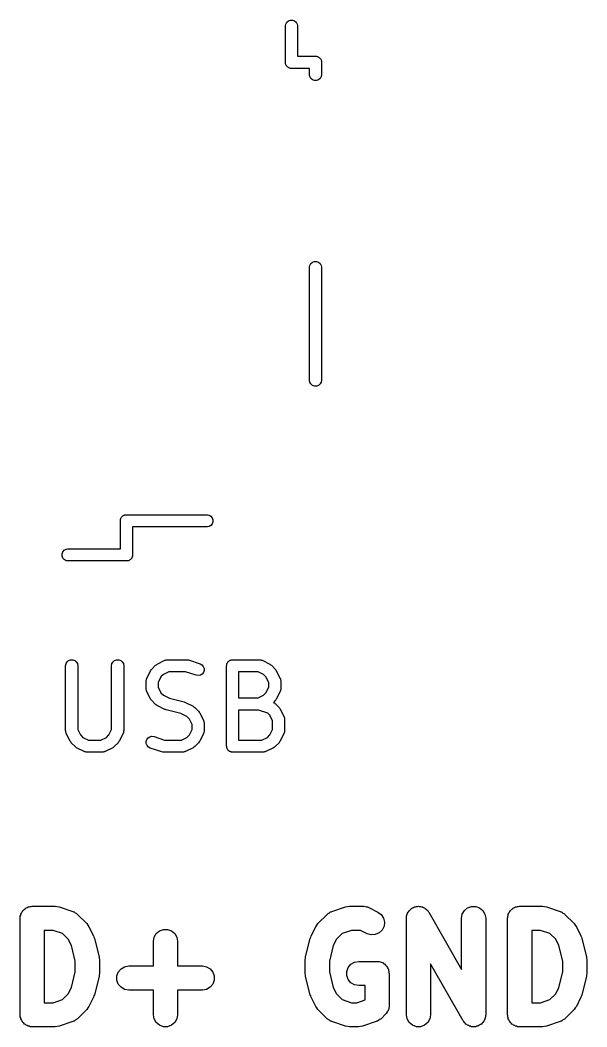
# Model space of a CAD drawing. Extents: x 17.1 to 53.5, y -48.1 to -14.4.
# Drawn here: x 46.48 to 53.52, y -26.94 to -14.43 of the extents above; entities that cross this region are included whole.
import ezdxf

# ---------------------------------------------------------------- set-up
doc = ezdxf.new("R2010")
doc.units = 0
doc.header["$MEASUREMENT"] = 0
doc.layers.add('BLACK', color=7, linetype='CONTINUOUS')

msp = doc.modelspace()

# ---------------------------------------------------------------- linework, layer by layer
at = {"layer": 'BLACK', "linetype": 'CONTINUOUS'}
for p, q in [((49.775, -14.4934), (49.7784, -14.474)), ((49.775, -14.9566), (49.775, -14.4934)), ((49.7784, -14.474), (49.7917, -14.451)), ((49.7917, -14.451), (49.8119, -14.434)), ((49.8119, -14.434), (49.8368, -14.425)), ((49.8368, -14.425), (49.8632, -14.425)), ((49.8632, -14.425), (49.8881, -14.434)), ((49.8881, -14.434), (49.9083, -14.451)), ((49.9083, -14.451), (49.9216, -14.474)), ((49.9216, -14.474), (49.925, -14.4934)), ((49.925, -14.4934), (49.925, -14.875)), ((49.925, -14.875), (50.1566, -14.875)), ((50.1566, -14.875), (50.1566, -14.875)), ((50.1566, -14.875), (50.1632, -14.875)), ((50.1632, -14.875), (50.1695, -14.8773)), ((50.1695, -14.8773), (50.176, -14.8784)), ((50.176, -14.8784), (50.1818, -14.8818)), ((50.1818, -14.8818), (50.1881, -14.884)), ((50.1881, -14.884), (50.1932, -14.8883)), ((50.1932, -14.8883), (50.199, -14.8917)), ((50.199, -14.8917), (50.2032, -14.8968)), ((49.775, -14.9632), (49.775, -14.9566)), ((49.775, -14.9566), (49.775, -14.9566)), ((49.7773, -14.9695), (49.775, -14.9632)), ((49.7784, -14.976), (49.7773, -14.9695)), ((49.7818, -14.9818), (49.7784, -14.976)), ((49.784, -14.9881), (49.7818, -14.9818)), ((49.7883, -14.9932), (49.784, -14.9881)), ((49.7917, -14.999), (49.7883, -14.9932)), ((49.7968, -15.0032), (49.7917, -14.999)), ((49.801, -15.0083), (49.7968, -15.0032)), ((49.8068, -15.0117), (49.801, -15.0083)), ((49.8119, -15.016), (49.8068, -15.0117)), ((49.8182, -15.0182), (49.8119, -15.016)), ((49.824, -15.0216), (49.8182, -15.0182)), ((50.2032, -14.8968), (50.2083, -14.901)), ((50.2083, -14.901), (50.2117, -14.9068)), ((50.2117, -14.9068), (50.216, -14.9119)), ((50.216, -14.9119), (50.2182, -14.9182)), ((50.2182, -14.9182), (50.2216, -14.924)), ((50.2216, -14.924), (50.2227, -14.9305)), ((50.2227, -14.9305), (50.225, -14.9368)), ((50.225, -14.9368), (50.225, -14.9434)), ((50.225, -14.9434), (50.225, -14.9434)), ((50.225, -14.9434), (50.225, -15.1066)), ((49.8305, -15.0227), (49.824, -15.0216)), ((49.8368, -15.025), (49.8305, -15.0227)), ((49.8434, -15.025), (49.8368, -15.025)), ((50.075, -15.025), (49.8434, -15.025)), ((49.8434, -15.025), (49.8434, -15.025)), ((50.075, -15.1066), (50.075, -15.025)), ((50.0784, -15.126), (50.075, -15.1066)), ((50.0917, -15.149), (50.0784, -15.126)), ((50.2216, -15.126), (50.2083, -15.149)), ((50.225, -15.1066), (50.2216, -15.126)), ((50.1119, -15.166), (50.0917, -15.149)), ((50.1368, -15.175), (50.1119, -15.166)), ((50.1632, -15.175), (50.1368, -15.175)), ((50.1881, -15.166), (50.1632, -15.175)), ((50.2083, -15.149), (50.1881, -15.166)), ((50.075, -17.4934), (50.0784, -17.474)), ((50.075, -18.9066), (50.075, -17.4934)), ((50.0784, -17.474), (50.0917, -17.451)), ((50.0917, -17.451), (50.1119, -17.434)), ((50.1119, -17.434), (50.1368, -17.425)), ((50.1368, -17.425), (50.1632, -17.425)), ((50.1632, -17.425), (50.1881, -17.434)), ((50.1881, -17.434), (50.2083, -17.451)), ((50.2083, -17.451), (50.2216, -17.474)), ((50.2216, -17.474), (50.225, -17.4934)), ((50.225, -17.4934), (50.225, -18.9066)), ((50.0784, -18.926), (50.075, -18.9066)), ((50.0917, -18.949), (50.0784, -18.926)), ((50.1119, -18.966), (50.0917, -18.949)), ((50.1368, -18.975), (50.1119, -18.966)), ((50.1632, -18.975), (50.1368, -18.975)), ((50.1881, -18.966), (50.1632, -18.975)), ((50.2083, -18.949), (50.1881, -18.966)), ((50.2216, -18.926), (50.2083, -18.949)), ((50.225, -18.9066), (50.2216, -18.926)), ((47.725, -20.6368), (47.7273, -20.6305)), ((47.725, -20.6434), (47.725, -20.6368)), ((47.725, -21), (47.725, -20.6434)), ((47.7273, -20.6305), (47.7284, -20.624)), ((47.7284, -20.624), (47.7318, -20.6182)), ((47.7318, -20.6182), (47.734, -20.6119)), ((47.734, -20.6119), (47.7383, -20.6068)), ((47.7383, -20.6068), (47.7417, -20.601)), ((47.7417, -20.601), (47.7468, -20.5968)), ((47.7468, -20.5968), (47.751, -20.5917)), ((47.751, -20.5917), (47.7568, -20.5883)), ((47.7568, -20.5883), (47.7619, -20.584)), ((47.7619, -20.584), (47.7682, -20.5818)), ((47.7682, -20.5818), (47.774, -20.5784)), ((47.774, -20.5784), (47.7805, -20.5773)), ((47.7805, -20.5773), (47.7868, -20.575)), ((47.7868, -20.575), (47.7934, -20.575)), ((47.7934, -20.575), (47.7934, -20.575)), ((47.7934, -20.575), (48.8066, -20.575)), ((48.8066, -20.575), (48.826, -20.5784)), ((48.826, -20.5784), (48.849, -20.5917)), ((48.849, -20.5917), (48.866, -20.6119)), ((48.866, -20.6119), (48.875, -20.6368)), ((48.875, -20.6368), (48.875, -20.6632)), ((48.8066, -20.725), (47.875, -20.725)), ((47.875, -20.725), (47.875, -21.0816)), ((48.826, -20.7216), (48.8066, -20.725)), ((48.849, -20.7083), (48.826, -20.7216)), ((48.866, -20.6881), (48.849, -20.7083)), ((48.875, -20.6632), (48.866, -20.6881)), ((47.009, -21.0369), (47.026, -21.0167)), ((47.026, -21.0167), (47.049, -21.0034)), ((47.049, -21.0034), (47.0684, -21)), ((47.0684, -21), (47.725, -21)), ((47, -21.0618), (47.009, -21.0369)), ((47, -21.0882), (47, -21.0618)), ((47.009, -21.1131), (47, -21.0882)), ((47.026, -21.1333), (47.009, -21.1131)), ((47.049, -21.1466), (47.026, -21.1333)), ((47.0684, -21.15), (47.049, -21.1466)), ((47.8066, -21.15), (47.0684, -21.15)), ((47.8132, -21.15), (47.8066, -21.15)), ((47.8066, -21.15), (47.8066, -21.15)), ((47.8195, -21.1477), (47.8132, -21.15)), ((47.826, -21.1466), (47.8195, -21.1477)), ((47.8318, -21.1432), (47.826, -21.1466)), ((47.8381, -21.141), (47.8318, -21.1432)), ((47.8432, -21.1367), (47.8381, -21.141)), ((47.849, -21.1333), (47.8432, -21.1367)), ((47.8532, -21.1282), (47.849, -21.1333)), ((47.8583, -21.124), (47.8532, -21.1282)), ((47.8617, -21.1182), (47.8583, -21.124)), ((47.866, -21.1131), (47.8617, -21.1182)), ((47.8682, -21.1068), (47.866, -21.1131)), ((47.8716, -21.101), (47.8682, -21.1068)), ((47.8727, -21.0945), (47.8716, -21.101)), ((47.875, -21.0882), (47.8727, -21.0945)), ((47.875, -21.0816), (47.875, -21.0816)), ((47.875, -21.0816), (47.875, -21.0882)), ((47.0486, -22.4267), (47.0616, -22.4042)), ((47.0616, -22.4042), (47.0815, -22.3874)), ((47.0815, -22.3874), (47.106, -22.3785)), ((47.106, -22.3785), (47.1321, -22.3785)), ((47.1321, -22.3785), (47.1565, -22.3874)), ((47.1565, -22.3874), (47.1765, -22.4042)), ((47.1765, -22.4042), (47.1895, -22.4267)), ((47.62, -22.4267), (47.633, -22.4042)), ((47.633, -22.4042), (47.653, -22.3874)), ((47.653, -22.3874), (47.6775, -22.3785)), ((47.6775, -22.3785), (47.7035, -22.3785)), ((47.7035, -22.3785), (47.728, -22.3874)), ((47.728, -22.3874), (47.7479, -22.4042)), ((47.7479, -22.4042), (47.761, -22.4267)), ((48.1807, -22.4329), (48.276, -22.3853)), ((48.276, -22.3853), (48.2801, -22.3841)), ((48.2801, -22.3841), (48.2839, -22.3819)), ((48.2839, -22.3819), (48.2925, -22.3804)), ((48.2925, -22.3804), (48.3009, -22.3779)), ((48.3009, -22.3779), (48.3053, -22.3781)), ((48.3053, -22.3781), (48.3095, -22.3774)), ((48.3095, -22.3774), (48.5476, -22.3774)), ((48.5476, -22.3774), (48.5595, -22.3795)), ((48.5595, -22.3795), (48.5713, -22.3812)), ((48.5713, -22.3812), (48.7142, -22.4288)), ((49.0583, -22.4099), (49.0616, -22.4042)), ((49.0616, -22.4042), (49.0666, -22.4)), ((49.0666, -22.4), (49.0708, -22.3949)), ((49.0708, -22.3949), (49.0765, -22.3916)), ((49.0765, -22.3916), (49.0815, -22.3874)), ((49.0815, -22.3874), (49.0877, -22.3852)), ((49.0877, -22.3852), (49.0934, -22.3819)), ((49.0934, -22.3819), (49.0999, -22.3808)), ((49.0999, -22.3808), (49.106, -22.3785)), ((49.106, -22.3785), (49.1126, -22.3785)), ((49.1126, -22.3785), (49.119, -22.3774)), ((49.119, -22.3774), (49.4524, -22.3774)), ((49.4524, -22.3774), (49.4566, -22.3781)), ((49.4566, -22.3781), (49.461, -22.3779)), ((49.461, -22.3779), (49.4694, -22.3804)), ((49.4694, -22.3804), (49.478, -22.3819)), ((49.478, -22.3819), (49.4818, -22.3841)), ((49.4818, -22.3841), (49.4859, -22.3853)), ((49.4859, -22.3853), (49.5812, -22.4329)), ((47.044, -22.4524), (47.0486, -22.4267)), ((47.044, -23.2619), (47.044, -22.4524)), ((47.1895, -22.4267), (47.194, -22.4524)), ((47.194, -22.4524), (47.194, -23.2442)), ((47.6155, -22.4524), (47.62, -22.4267)), ((47.6155, -23.2442), (47.6155, -22.4524)), ((47.761, -22.4267), (47.7655, -22.4524)), ((47.7655, -22.4524), (47.7655, -23.2619)), ((48.052, -22.6093), (48.0996, -22.5141)), ((48.0996, -22.5141), (48.1067, -22.5044)), ((48.1067, -22.5044), (48.1136, -22.4946)), ((48.1136, -22.4946), (48.1613, -22.447)), ((48.1613, -22.447), (48.1711, -22.4401)), ((48.1711, -22.4401), (48.1807, -22.4329)), ((48.3272, -22.5274), (48.2587, -22.5616)), ((48.5354, -22.5274), (48.3272, -22.5274)), ((48.6668, -22.5712), (48.5354, -22.5274)), ((48.7142, -22.4288), (48.7371, -22.4413)), ((48.7371, -22.4413), (48.7544, -22.4607)), ((48.7544, -22.4607), (48.764, -22.485)), ((48.7647, -22.511), (48.7564, -22.5357)), ((48.764, -22.485), (48.7647, -22.511)), ((49.044, -22.4524), (49.0452, -22.4459)), ((49.044, -23.4524), (49.044, -22.4524)), ((49.0452, -22.4394), (49.0474, -22.4332)), ((49.0452, -22.4459), (49.0452, -22.4394)), ((49.0474, -22.4332), (49.0486, -22.4267)), ((49.0486, -22.4267), (49.0519, -22.421)), ((49.0519, -22.421), (49.0541, -22.4149)), ((49.0541, -22.4149), (49.0583, -22.4099)), ((49.194, -22.5274), (49.194, -22.8536)), ((49.4347, -22.5274), (49.194, -22.5274)), ((49.5032, -22.5616), (49.4347, -22.5274)), ((49.5812, -22.4329), (49.5908, -22.4401)), ((49.5908, -22.4401), (49.6007, -22.447)), ((49.6007, -22.447), (49.6483, -22.4946)), ((49.6483, -22.4946), (49.6552, -22.5044)), ((49.6552, -22.5044), (49.6623, -22.5141)), ((49.6623, -22.5141), (49.7099, -22.6093)), ((48.044, -22.6429), (48.0448, -22.6386)), ((48.044, -22.7381), (48.044, -22.6429)), ((48.0445, -22.6343), (48.047, -22.6259)), ((48.0448, -22.6386), (48.0445, -22.6343)), ((48.047, -22.6259), (48.0486, -22.6172)), ((48.0486, -22.6172), (48.0507, -22.6135)), ((48.0507, -22.6135), (48.052, -22.6093)), ((48.2283, -22.592), (48.194, -22.6606)), ((48.2587, -22.5616), (48.2283, -22.592)), ((48.6925, -22.575), (48.6668, -22.5712)), ((48.718, -22.5697), (48.6925, -22.575)), ((48.7402, -22.5561), (48.718, -22.5697)), ((48.7564, -22.5357), (48.7402, -22.5561)), ((49.5336, -22.592), (49.5032, -22.5616)), ((49.5679, -22.6606), (49.5336, -22.592)), ((49.7099, -22.6093), (49.7112, -22.6135)), ((49.7112, -22.6135), (49.7133, -22.6172)), ((49.7133, -22.6172), (49.7149, -22.6259)), ((49.7149, -22.6259), (49.7174, -22.6343)), ((49.7174, -22.6343), (49.7171, -22.6386)), ((49.7171, -22.6386), (49.7179, -22.6429)), ((49.7179, -22.6429), (49.7179, -22.7381)), ((48.0448, -22.7424), (48.044, -22.7381)), ((48.0445, -22.7467), (48.0448, -22.7424)), ((48.047, -22.7551), (48.0445, -22.7467)), ((48.0486, -22.7637), (48.047, -22.7551)), ((48.0507, -22.7675), (48.0486, -22.7637)), ((48.052, -22.7716), (48.0507, -22.7675)), ((48.0996, -22.8669), (48.052, -22.7716)), ((48.194, -22.6606), (48.194, -22.7204)), ((48.194, -22.7204), (48.2283, -22.7889)), ((49.5336, -22.7889), (49.5679, -22.7204)), ((49.5679, -22.7204), (49.5679, -22.6606)), ((49.7099, -22.7716), (49.6623, -22.8669)), ((49.7112, -22.7675), (49.7099, -22.7716)), ((49.7133, -22.7637), (49.7112, -22.7675)), ((49.7149, -22.7551), (49.7133, -22.7637)), ((49.7174, -22.7467), (49.7149, -22.7551)), ((49.7179, -22.7381), (49.7171, -22.7424)), ((49.7171, -22.7424), (49.7174, -22.7467)), ((48.1067, -22.8765), (48.0996, -22.8669)), ((48.1136, -22.8864), (48.1067, -22.8765)), ((48.1613, -22.934), (48.1136, -22.8864)), ((48.2283, -22.7889), (48.2587, -22.8193)), ((48.2587, -22.8193), (48.3357, -22.8578)), ((48.3357, -22.8578), (48.5182, -22.9034)), ((48.5182, -22.9034), (48.5257, -22.9068)), ((48.5257, -22.9068), (48.5335, -22.9091)), ((49.194, -22.8536), (49.4347, -22.8536)), ((49.4347, -22.8536), (49.5032, -22.8193)), ((49.5032, -22.8193), (49.5336, -22.7889)), ((49.6483, -22.8864), (49.6265, -22.9081)), ((49.6552, -22.8765), (49.6483, -22.8864)), ((49.6623, -22.8669), (49.6552, -22.8765)), ((48.1711, -22.9409), (48.1613, -22.934)), ((48.1807, -22.948), (48.1711, -22.9409)), ((48.276, -22.9957), (48.1807, -22.948)), ((48.2838, -22.998), (48.276, -22.9957)), ((48.2913, -23.0013), (48.2838, -22.998)), ((48.4738, -23.047), (48.2913, -23.0013)), ((48.5335, -22.9091), (48.6288, -22.9567)), ((48.6288, -22.9567), (48.6384, -22.9639)), ((48.6384, -22.9639), (48.6483, -22.9708)), ((48.6483, -22.9708), (48.6959, -23.0184)), ((48.6959, -23.0184), (48.7028, -23.0282)), ((48.7028, -23.0282), (48.7099, -23.0379)), ((49.194, -23.0036), (49.194, -23.3774)), ((49.4402, -23.0036), (49.194, -23.0036)), ((49.5547, -23.0417), (49.4402, -23.0036)), ((49.6265, -22.9081), (49.6269, -22.9082)), ((49.6269, -22.9082), (49.6341, -22.9133)), ((49.6341, -22.9133), (49.6419, -22.9174)), ((49.6419, -22.9174), (49.6447, -22.9207)), ((49.6447, -22.9207), (49.6483, -22.9232)), ((49.6483, -22.9232), (49.6959, -22.9708)), ((49.6959, -22.9708), (49.7028, -22.9806)), ((49.7028, -22.9806), (49.7099, -22.9903)), ((49.7099, -22.9903), (49.7576, -23.0855)), ((48.5508, -23.0854), (48.4738, -23.047)), ((48.5812, -23.1159), (48.5508, -23.0854)), ((48.6155, -23.1844), (48.5812, -23.1159)), ((48.7099, -23.0379), (48.7576, -23.1331)), ((48.7576, -23.1331), (48.7588, -23.1373)), ((48.7588, -23.1373), (48.761, -23.141)), ((48.761, -23.141), (48.7625, -23.1497)), ((48.7625, -23.1497), (48.765, -23.1581)), ((48.765, -23.1581), (48.7647, -23.1624)), ((49.5812, -23.0682), (49.5547, -23.0417)), ((49.6155, -23.1368), (49.5812, -23.0682)), ((49.6155, -23.2442), (49.6155, -23.1368)), ((49.7576, -23.0855), (49.7588, -23.0896)), ((49.7588, -23.0896), (49.761, -23.0934)), ((49.761, -23.0934), (49.7625, -23.1021)), ((49.7625, -23.1021), (49.765, -23.1105)), ((49.765, -23.1105), (49.7647, -23.1148)), ((49.7647, -23.1148), (49.7655, -23.119)), ((49.7655, -23.119), (49.7655, -23.2619)), ((47.0448, -23.2662), (47.044, -23.2619)), ((47.0445, -23.2705), (47.0448, -23.2662)), ((47.047, -23.2789), (47.0445, -23.2705)), ((47.0486, -23.2876), (47.047, -23.2789)), ((47.194, -23.2442), (47.2283, -23.3127)), ((47.5812, -23.3127), (47.6155, -23.2442)), ((47.7625, -23.2789), (47.761, -23.2876)), ((47.765, -23.2705), (47.7625, -23.2789)), ((47.7655, -23.2619), (47.7647, -23.2662)), ((47.7647, -23.2662), (47.765, -23.2705)), ((48.5812, -23.3127), (48.6155, -23.2442)), ((48.6155, -23.2442), (48.6155, -23.1844)), ((48.7625, -23.2789), (48.761, -23.2876)), ((48.765, -23.2705), (48.7625, -23.2789)), ((48.7647, -23.1624), (48.7655, -23.1667)), ((48.7655, -23.2619), (48.7647, -23.2662)), ((48.7647, -23.2662), (48.765, -23.2705)), ((48.7655, -23.1667), (48.7655, -23.2619)), ((49.5812, -23.3127), (49.6155, -23.2442)), ((49.7625, -23.2789), (49.761, -23.2876)), ((49.765, -23.2705), (49.7625, -23.2789)), ((49.7655, -23.2619), (49.7647, -23.2662)), ((49.7647, -23.2662), (49.765, -23.2705)), ((47.0507, -23.2913), (47.0486, -23.2876)), ((47.052, -23.2954), (47.0507, -23.2913)), ((47.0996, -23.3907), (47.052, -23.2954)), ((47.1067, -23.4003), (47.0996, -23.3907)), ((47.1136, -23.4102), (47.1067, -23.4003)), ((47.2283, -23.3127), (47.2587, -23.3431)), ((47.2587, -23.3431), (47.3272, -23.3774)), ((47.3272, -23.3774), (47.4823, -23.3774)), ((47.4823, -23.3774), (47.5508, -23.3431)), ((47.5508, -23.3431), (47.5812, -23.3127)), ((47.7028, -23.4003), (47.6959, -23.4102)), ((47.7099, -23.3907), (47.7028, -23.4003)), ((47.7576, -23.2954), (47.7099, -23.3907)), ((47.7588, -23.2913), (47.7576, -23.2954)), ((47.761, -23.2876), (47.7588, -23.2913)), ((48.0449, -23.3938), (48.0531, -23.369)), ((48.0456, -23.4198), (48.0449, -23.3938)), ((48.0531, -23.369), (48.0693, -23.3486)), ((48.0693, -23.3486), (48.0915, -23.335)), ((48.0915, -23.335), (48.117, -23.3298)), ((48.117, -23.3298), (48.1428, -23.3336)), ((48.1428, -23.3336), (48.2741, -23.3774)), ((48.2741, -23.3774), (48.4823, -23.3774)), ((48.4823, -23.3774), (48.5508, -23.3431)), ((48.5508, -23.3431), (48.5812, -23.3127)), ((48.7028, -23.4003), (48.6959, -23.4102)), ((48.7099, -23.3907), (48.7028, -23.4003)), ((48.7576, -23.2954), (48.7099, -23.3907)), ((48.7588, -23.2913), (48.7576, -23.2954)), ((48.761, -23.2876), (48.7588, -23.2913)), ((49.194, -23.3774), (49.4823, -23.3774)), ((49.4823, -23.3774), (49.5508, -23.3431)), ((49.5508, -23.3431), (49.5812, -23.3127)), ((49.7028, -23.4003), (49.6959, -23.4102)), ((49.7099, -23.3907), (49.7028, -23.4003)), ((49.7576, -23.2954), (49.7099, -23.3907)), ((49.7588, -23.2913), (49.7576, -23.2954)), ((49.761, -23.2876), (49.7588, -23.2913)), ((47.1613, -23.4578), (47.1136, -23.4102)), ((47.1711, -23.4647), (47.1613, -23.4578)), ((47.1807, -23.4718), (47.1711, -23.4647)), ((47.276, -23.5195), (47.1807, -23.4718)), ((47.2801, -23.5207), (47.276, -23.5195)), ((47.2839, -23.5229), (47.2801, -23.5207)), ((47.2925, -23.5244), (47.2839, -23.5229)), ((47.3009, -23.5269), (47.2925, -23.5244)), ((47.3053, -23.5266), (47.3009, -23.5269)), ((47.3095, -23.5274), (47.3053, -23.5266)), ((47.5, -23.5274), (47.3095, -23.5274)), ((47.5043, -23.5266), (47.5, -23.5274)), ((47.5086, -23.5269), (47.5043, -23.5266)), ((47.517, -23.5244), (47.5086, -23.5269)), ((47.5257, -23.5229), (47.517, -23.5244)), ((47.5294, -23.5207), (47.5257, -23.5229)), ((47.5335, -23.5195), (47.5294, -23.5207)), ((47.6288, -23.4718), (47.5335, -23.5195)), ((47.6384, -23.4647), (47.6288, -23.4718)), ((47.6483, -23.4578), (47.6384, -23.4647)), ((47.6959, -23.4102), (47.6483, -23.4578)), ((48.0551, -23.444), (48.0456, -23.4198)), ((48.0724, -23.4635), (48.0551, -23.444)), ((48.0953, -23.4759), (48.0724, -23.4635)), ((48.2382, -23.5235), (48.0953, -23.4759)), ((48.2501, -23.5253), (48.2382, -23.5235)), ((48.2619, -23.5274), (48.2501, -23.5253)), ((48.5, -23.5274), (48.2619, -23.5274)), ((48.5043, -23.5266), (48.5, -23.5274)), ((48.5086, -23.5269), (48.5043, -23.5266)), ((48.517, -23.5244), (48.5086, -23.5269)), ((48.5257, -23.5229), (48.517, -23.5244)), ((48.5294, -23.5207), (48.5257, -23.5229)), ((48.5335, -23.5195), (48.5294, -23.5207)), ((48.6288, -23.4718), (48.5335, -23.5195)), ((48.6384, -23.4647), (48.6288, -23.4718)), ((48.6483, -23.4578), (48.6384, -23.4647)), ((48.6959, -23.4102), (48.6483, -23.4578)), ((49.0452, -23.4588), (49.044, -23.4524)), ((49.0452, -23.4654), (49.0452, -23.4588)), ((49.0474, -23.4716), (49.0452, -23.4654)), ((49.0486, -23.478), (49.0474, -23.4716)), ((49.0519, -23.4837), (49.0486, -23.478)), ((49.0541, -23.4899), (49.0519, -23.4837)), ((49.0583, -23.4949), (49.0541, -23.4899)), ((49.0616, -23.5006), (49.0583, -23.4949)), ((49.0666, -23.5048), (49.0616, -23.5006)), ((49.0708, -23.5098), (49.0666, -23.5048)), ((49.0765, -23.5131), (49.0708, -23.5098)), ((49.0815, -23.5173), (49.0765, -23.5131)), ((49.0877, -23.5196), (49.0815, -23.5173)), ((49.0934, -23.5229), (49.0877, -23.5196)), ((49.0999, -23.524), (49.0934, -23.5229)), ((49.106, -23.5262), (49.0999, -23.524)), ((49.1126, -23.5262), (49.106, -23.5262)), ((49.119, -23.5274), (49.1126, -23.5262)), ((49.5, -23.5274), (49.119, -23.5274)), ((49.5043, -23.5266), (49.5, -23.5274)), ((49.5086, -23.5269), (49.5043, -23.5266)), ((49.517, -23.5244), (49.5086, -23.5269)), ((49.5257, -23.5229), (49.517, -23.5244)), ((49.5294, -23.5207), (49.5257, -23.5229)), ((49.5335, -23.5195), (49.5294, -23.5207)), ((49.6288, -23.4718), (49.5335, -23.5195)), ((49.6384, -23.4647), (49.6288, -23.4718)), ((49.6483, -23.4578), (49.6384, -23.4647)), ((49.6959, -23.4102), (49.6483, -23.4578)), ((46.4876, -25.5416), (46.4942, -25.5302)), ((46.4942, -25.5302), (46.4987, -25.5179)), ((46.4987, -25.5179), (46.5071, -25.5078)), ((46.5071, -25.5078), (46.5137, -25.4964)), ((46.5137, -25.4964), (46.5237, -25.488)), ((46.5237, -25.488), (46.5322, -25.4779)), ((46.5322, -25.4779), (46.5435, -25.4714)), ((46.5435, -25.4714), (46.5536, -25.463)), ((46.5536, -25.463), (46.5659, -25.4585)), ((46.5659, -25.4585), (46.5773, -25.4519)), ((46.5773, -25.4519), (46.5902, -25.4496)), ((46.5902, -25.4496), (46.6025, -25.4451)), ((46.6025, -25.4451), (46.6156, -25.4451)), ((46.6156, -25.4451), (46.6286, -25.4429)), ((46.6286, -25.4429), (46.9143, -25.4429)), ((46.9143, -25.4429), (46.938, -25.447)), ((46.938, -25.447), (46.9617, -25.4506)), ((46.9617, -25.4506), (47.1331, -25.5077)), ((47.1331, -25.5077), (47.1408, -25.5118)), ((47.1408, -25.5118), (47.1491, -25.5141)), ((47.1491, -25.5141), (47.1635, -25.5241)), ((47.1635, -25.5241), (47.179, -25.5325)), ((47.179, -25.5325), (47.1847, -25.539)), ((50.301, -25.539), (50.3068, -25.5325)), ((50.3068, -25.5325), (50.3222, -25.5241)), ((50.3222, -25.5241), (50.3366, -25.5141)), ((50.3366, -25.5141), (50.345, -25.5118)), ((50.345, -25.5118), (50.3526, -25.5077)), ((50.3526, -25.5077), (50.524, -25.4506)), ((50.524, -25.4506), (50.5478, -25.447)), ((50.5478, -25.447), (50.5714, -25.4429)), ((50.5714, -25.4429), (50.7429, -25.4429)), ((50.7429, -25.4429), (50.7514, -25.4444)), ((50.7514, -25.4444), (50.76, -25.4438)), ((50.76, -25.4438), (50.7768, -25.4489)), ((50.7768, -25.4489), (50.7942, -25.4519)), ((50.7942, -25.4519), (50.8016, -25.4562)), ((50.8016, -25.4562), (50.8099, -25.4587)), ((50.8099, -25.4587), (50.9242, -25.5158)), ((50.9242, -25.5158), (50.9661, -25.5469)), ((51.2876, -25.5416), (51.2943, -25.5299)), ((51.2943, -25.5299), (51.299, -25.5173)), ((51.299, -25.5173), (51.3073, -25.5075)), ((51.3073, -25.5075), (51.3137, -25.4964)), ((51.3137, -25.4964), (51.324, -25.4878)), ((51.324, -25.4878), (51.3327, -25.4775)), ((51.3327, -25.4775), (51.3438, -25.4712)), ((51.3438, -25.4712), (51.3536, -25.463)), ((51.3536, -25.463), (51.3662, -25.4584)), ((51.3662, -25.4584), (51.3779, -25.4517)), ((51.3779, -25.4517), (51.3905, -25.4495)), ((51.3905, -25.4495), (51.4025, -25.4451)), ((51.4025, -25.4451), (51.416, -25.4451)), ((51.416, -25.4451), (51.4292, -25.4429)), ((51.4292, -25.4429), (51.4418, -25.4451)), ((51.4418, -25.4451), (51.4546, -25.4451)), ((51.4546, -25.4451), (51.4673, -25.4497)), ((51.4673, -25.4497), (51.4805, -25.4521)), ((51.4805, -25.4521), (51.4916, -25.4586)), ((51.4916, -25.4586), (51.5036, -25.463)), ((51.5036, -25.463), (51.5139, -25.4716)), ((51.5139, -25.4716), (51.5255, -25.4784)), ((51.5255, -25.4784), (51.5337, -25.4882)), ((51.5337, -25.4882), (51.5435, -25.4964)), ((51.5435, -25.4964), (51.5502, -25.5081)), ((51.5502, -25.5081), (51.5588, -25.5184)), ((51.5588, -25.5184), (51.9643, -26.228)), ((51.9733, -25.5416), (51.9994, -25.4964)), ((51.9994, -25.4964), (52.0393, -25.463)), ((52.0393, -25.463), (52.0882, -25.4451)), ((52.0882, -25.4451), (52.1403, -25.4451)), ((52.1403, -25.4451), (52.1893, -25.463)), ((52.1893, -25.463), (52.2292, -25.4964)), ((52.2292, -25.4964), (52.2552, -25.5416)), ((52.5448, -25.5416), (52.5513, -25.5302)), ((52.5513, -25.5302), (52.5558, -25.5179)), ((52.5558, -25.5179), (52.5642, -25.5078)), ((52.5642, -25.5078), (52.5708, -25.4964)), ((52.5708, -25.4964), (52.5809, -25.488)), ((52.5809, -25.488), (52.5893, -25.4779)), ((52.5893, -25.4779), (52.6007, -25.4714)), ((52.6007, -25.4714), (52.6107, -25.463)), ((52.6107, -25.463), (52.623, -25.4585)), ((52.623, -25.4585), (52.6344, -25.4519)), ((52.6344, -25.4519), (52.6473, -25.4496)), ((52.6473, -25.4496), (52.6597, -25.4451)), ((52.6597, -25.4451), (52.6728, -25.4451)), ((52.6728, -25.4451), (52.6857, -25.4429)), ((52.6857, -25.4429), (52.9714, -25.4429)), ((52.9714, -25.4429), (52.9951, -25.447)), ((52.9951, -25.447), (53.0189, -25.4506)), ((53.0189, -25.4506), (53.1903, -25.5077)), ((53.1903, -25.5077), (53.1979, -25.5118)), ((53.1979, -25.5118), (53.2062, -25.5141)), ((53.2062, -25.5141), (53.2206, -25.5241)), ((53.2206, -25.5241), (53.2361, -25.5325)), ((53.2361, -25.5325), (53.2418, -25.539)), ((46.4786, -25.5929), (46.4808, -25.5799)), ((46.4786, -26.7929), (46.4786, -25.5929)), ((46.4808, -25.5668), (46.4853, -25.5545)), ((46.4808, -25.5799), (46.4808, -25.5668)), ((46.4853, -25.5545), (46.4876, -25.5416)), ((47.1847, -25.539), (47.1918, -25.5439)), ((47.1918, -25.5439), (47.3061, -25.6582)), ((47.3061, -25.6582), (47.3198, -25.6779)), ((50.1659, -25.6779), (50.1796, -25.6582)), ((50.1796, -25.6582), (50.2939, -25.5439)), ((50.2939, -25.5439), (50.301, -25.539)), ((50.9661, -25.5469), (50.9948, -25.5903)), ((50.9948, -25.5903), (51.0069, -25.641)), ((51.0069, -25.641), (51.0009, -25.6928)), ((51.2786, -25.5929), (51.2809, -25.5796)), ((51.2786, -26.7929), (51.2786, -25.5929)), ((51.2809, -25.5796), (51.281, -25.5662)), ((51.281, -25.5662), (51.2854, -25.5542)), ((51.2854, -25.5542), (51.2876, -25.5416)), ((51.9643, -25.5929), (51.9733, -25.5416)), ((51.9643, -26.228), (51.9643, -25.5929)), ((52.2552, -25.5416), (52.2643, -25.5929)), ((52.2643, -25.5929), (52.2643, -26.7929)), ((52.5357, -25.5929), (52.538, -25.5799)), ((52.5357, -26.7929), (52.5357, -25.5929)), ((52.538, -25.5668), (52.5425, -25.5545)), ((52.538, -25.5799), (52.538, -25.5668)), ((52.5425, -25.5545), (52.5448, -25.5416)), ((53.2418, -25.539), (53.2489, -25.5439)), ((53.2489, -25.5439), (53.3632, -25.6582)), ((53.3632, -25.6582), (53.377, -25.6779)), ((46.7786, -25.7429), (46.7786, -26.6429)), ((46.8899, -25.7429), (46.7786, -25.7429)), ((47.0047, -25.7811), (46.8899, -25.7429)), ((47.0767, -25.8531), (47.0047, -25.7811)), ((47.3198, -25.6779), (47.3342, -25.6972)), ((47.3342, -25.6972), (47.3913, -25.8115)), ((48.1448, -25.8273), (48.1708, -25.7822)), ((48.1708, -25.7822), (48.2107, -25.7487)), ((48.2107, -25.7487), (48.2597, -25.7309)), ((48.2597, -25.7309), (48.3118, -25.7309)), ((48.3118, -25.7309), (48.3607, -25.7487)), ((48.3607, -25.7487), (48.4006, -25.7822)), ((48.4006, -25.7822), (48.4267, -25.8273)), ((50.0944, -25.8115), (50.1516, -25.6972)), ((50.1516, -25.6972), (50.1659, -25.6779)), ((50.481, -25.7811), (50.409, -25.8531)), ((50.5958, -25.7429), (50.481, -25.7811)), ((50.7074, -25.7429), (50.5958, -25.7429)), ((50.7901, -25.7842), (50.7074, -25.7429)), ((50.84, -25.799), (50.7901, -25.7842)), ((50.9398, -25.7752), (50.892, -25.7959)), ((50.9776, -25.7394), (50.9398, -25.7752)), ((51.0009, -25.6928), (50.9776, -25.7394)), ((52.8357, -25.7429), (52.8357, -26.6429)), ((52.9471, -25.7429), (52.8357, -25.7429)), ((53.0618, -25.7811), (52.9471, -25.7429)), ((53.1339, -25.8531), (53.0618, -25.7811)), ((53.377, -25.6779), (53.3913, -25.6972)), ((53.3913, -25.6972), (53.4484, -25.8115)), ((47.1156, -25.9309), (47.0767, -25.8531)), ((47.3913, -25.8115), (47.396, -25.8272)), ((47.396, -25.8272), (47.4027, -25.8422)), ((47.4027, -25.8422), (47.4598, -26.0708)), ((48.1357, -25.8786), (48.1448, -25.8273)), ((48.1357, -26.1857), (48.1357, -25.8786)), ((48.4267, -25.8273), (48.4357, -25.8786)), ((48.4357, -25.8786), (48.4357, -26.1857)), ((50.0259, -26.0708), (50.0831, -25.8422)), ((50.0831, -25.8422), (50.0897, -25.8272)), ((50.0897, -25.8272), (50.0944, -25.8115)), ((50.409, -25.8531), (50.3701, -25.9309)), ((50.892, -25.7959), (50.84, -25.799)), ((53.1728, -25.9309), (53.1339, -25.8531)), ((53.4484, -25.8115), (53.4531, -25.8272)), ((53.4531, -25.8272), (53.4598, -25.8422)), ((53.4598, -25.8422), (53.5169, -26.0708)), ((47.1643, -26.1256), (47.1156, -25.9309)), ((50.3701, -25.9309), (50.3214, -26.1256)), ((53.2214, -26.1256), (53.1728, -25.9309)), ((47.1643, -26.2601), (47.1643, -26.1256)), ((47.4598, -26.0708), (47.4611, -26.0891)), ((47.4611, -26.0891), (47.4643, -26.1071)), ((47.4643, -26.1071), (47.4643, -26.2786)), ((50.0214, -26.1071), (50.0246, -26.0891)), ((50.0214, -26.2786), (50.0214, -26.1071)), ((50.0246, -26.0891), (50.0259, -26.0708)), ((50.3214, -26.1256), (50.3214, -26.2601)), ((50.5893, -26.1637), (50.6344, -26.1376)), ((50.6344, -26.1376), (50.6857, -26.1286)), ((50.6857, -26.1286), (50.9143, -26.1286)), ((50.9143, -26.1286), (50.9272, -26.1308)), ((50.9272, -26.1308), (50.9403, -26.1308)), ((50.9403, -26.1308), (50.9527, -26.1353)), ((50.9527, -26.1353), (50.9656, -26.1376)), ((50.9656, -26.1376), (50.977, -26.1442)), ((50.977, -26.1442), (50.9893, -26.1487)), ((50.9893, -26.1487), (50.9993, -26.1571)), ((50.9993, -26.1571), (51.0107, -26.1637)), ((51.984, -26.8673), (51.5786, -26.1577)), ((51.5786, -26.1577), (51.5786, -26.7929)), ((53.2214, -26.2601), (53.2214, -26.1256)), ((53.5169, -26.0708), (53.5182, -26.0891)), ((53.5182, -26.0891), (53.5214, -26.1071)), ((53.5214, -26.1071), (53.5214, -26.2786)), ((47.1156, -26.4548), (47.1643, -26.2601)), ((47.4643, -26.2786), (47.4611, -26.2966)), ((47.6808, -26.3097), (47.6987, -26.2607)), ((47.6987, -26.2607), (47.7322, -26.2208)), ((47.7322, -26.2208), (47.7773, -26.1948)), ((47.7773, -26.1948), (47.8286, -26.1857)), ((47.8286, -26.1857), (48.1357, -26.1857)), ((48.4357, -26.1857), (48.7429, -26.1857)), ((48.7429, -26.1857), (48.7942, -26.1948)), ((48.7942, -26.1948), (48.8393, -26.2208)), ((48.8393, -26.2208), (48.8728, -26.2607)), ((48.8728, -26.2607), (48.8906, -26.3097)), ((50.0246, -26.2966), (50.0214, -26.2786)), ((50.3214, -26.2601), (50.3701, -26.4548)), ((50.538, -26.2525), (50.5558, -26.2036)), ((50.538, -26.3046), (50.538, -26.2525)), ((50.5558, -26.2036), (50.5893, -26.1637)), ((51.0107, -26.1637), (51.0191, -26.1737)), ((51.0191, -26.1737), (51.0292, -26.1822)), ((51.0292, -26.1822), (51.0358, -26.1935)), ((51.0358, -26.1935), (51.0442, -26.2036)), ((51.0442, -26.2036), (51.0487, -26.2159)), ((51.0487, -26.2159), (51.0552, -26.2273)), ((51.0552, -26.2273), (51.0575, -26.2402)), ((51.0575, -26.2402), (51.062, -26.2525)), ((51.062, -26.2525), (51.062, -26.2656)), ((51.062, -26.2656), (51.0643, -26.2786)), ((51.0643, -26.2786), (51.0643, -26.6786)), ((53.1728, -26.4548), (53.2214, -26.2601)), ((53.5214, -26.2786), (53.5182, -26.2966)), ((47.4598, -26.315), (47.4027, -26.5435)), ((47.4611, -26.2966), (47.4598, -26.315)), ((47.6808, -26.3618), (47.6808, -26.3097)), ((47.6987, -26.4107), (47.6808, -26.3618)), ((47.7322, -26.4506), (47.6987, -26.4107)), ((48.8728, -26.4107), (48.8393, -26.4506)), ((48.8906, -26.3618), (48.8728, -26.4107)), ((48.8906, -26.3097), (48.8906, -26.3618)), ((50.0259, -26.315), (50.0246, -26.2966)), ((50.0831, -26.5435), (50.0259, -26.315)), ((50.5558, -26.3536), (50.538, -26.3046)), ((50.5893, -26.3935), (50.5558, -26.3536)), ((50.6344, -26.4195), (50.5893, -26.3935)), ((53.5169, -26.315), (53.4598, -26.5435)), ((53.5182, -26.2966), (53.5169, -26.315)), ((47.0047, -26.6046), (47.0767, -26.5326)), ((47.0767, -26.5326), (47.1156, -26.4548)), ((47.7773, -26.4767), (47.7322, -26.4506)), ((47.8286, -26.4857), (47.7773, -26.4767)), ((48.1357, -26.4857), (47.8286, -26.4857)), ((48.1357, -26.7929), (48.1357, -26.4857)), ((48.7429, -26.4857), (48.4357, -26.4857)), ((48.4357, -26.4857), (48.4357, -26.7929)), ((48.7942, -26.4767), (48.7429, -26.4857)), ((48.8393, -26.4506), (48.7942, -26.4767)), ((50.3701, -26.4548), (50.409, -26.5326)), ((50.409, -26.5326), (50.481, -26.6046)), ((50.6857, -26.4286), (50.6344, -26.4195)), ((50.7643, -26.4286), (50.6857, -26.4286)), ((50.7643, -26.6086), (50.7643, -26.4286)), ((53.0618, -26.6046), (53.1339, -26.5326)), ((53.1339, -26.5326), (53.1728, -26.4548)), ((46.7786, -26.6429), (46.8899, -26.6429)), ((46.8899, -26.6429), (47.0047, -26.6046)), ((47.3913, -26.5742), (47.3342, -26.6885)), ((47.396, -26.5585), (47.3913, -26.5742)), ((47.4027, -26.5435), (47.396, -26.5585)), ((50.0897, -26.5585), (50.0831, -26.5435)), ((50.0944, -26.5742), (50.0897, -26.5585)), ((50.1516, -26.6885), (50.0944, -26.5742)), ((50.481, -26.6046), (50.5958, -26.6429)), ((50.5958, -26.6429), (50.6614, -26.6429)), ((50.6614, -26.6429), (50.7643, -26.6086)), ((52.8357, -26.6429), (52.9471, -26.6429)), ((52.9471, -26.6429), (53.0618, -26.6046)), ((53.4484, -26.5742), (53.3913, -26.6885)), ((53.4531, -26.5585), (53.4484, -26.5742)), ((53.4598, -26.5435), (53.4531, -26.5585)), ((47.3061, -26.7275), (47.1918, -26.8418)), ((47.3198, -26.7078), (47.3061, -26.7275)), ((47.3342, -26.6885), (47.3198, -26.7078)), ((50.1659, -26.7078), (50.1516, -26.6885)), ((50.1796, -26.7275), (50.1659, -26.7078)), ((50.2939, -26.8418), (50.1796, -26.7275)), ((51.0204, -26.7846), (50.9632, -26.8418)), ((51.0241, -26.7792), (51.0204, -26.7846)), ((51.0292, -26.775), (51.0241, -26.7792)), ((51.039, -26.758), (51.0292, -26.775)), ((51.0502, -26.742), (51.039, -26.758)), ((51.0519, -26.7356), (51.0502, -26.742)), ((51.0552, -26.7299), (51.0519, -26.7356)), ((51.0586, -26.7106), (51.0552, -26.7299)), ((51.0637, -26.6916), (51.0586, -26.7106)), ((51.0643, -26.6786), (51.0631, -26.6851)), ((51.0631, -26.6851), (51.0637, -26.6916)), ((53.3632, -26.7275), (53.2489, -26.8418)), ((53.377, -26.7078), (53.3632, -26.7275)), ((53.3913, -26.6885), (53.377, -26.7078)), ((46.4808, -26.8058), (46.4786, -26.7929)), ((46.4808, -26.8189), (46.4808, -26.8058)), ((46.4853, -26.8312), (46.4808, -26.8189)), ((46.4876, -26.8442), (46.4853, -26.8312)), ((46.4942, -26.8555), (46.4876, -26.8442)), ((46.4987, -26.8679), (46.4942, -26.8555)), ((46.5071, -26.8779), (46.4987, -26.8679)), ((46.5137, -26.8893), (46.5071, -26.8779)), ((46.5237, -26.8977), (46.5137, -26.8893)), ((46.5322, -26.9078), (46.5237, -26.8977)), ((46.5435, -26.9143), (46.5322, -26.9078)), ((47.1331, -26.878), (46.9617, -26.9352)), ((47.1408, -26.8739), (47.1331, -26.878)), ((47.1491, -26.8717), (47.1408, -26.8739)), ((47.1635, -26.8616), (47.1491, -26.8717)), ((47.179, -26.8532), (47.1635, -26.8616)), ((47.1847, -26.8467), (47.179, -26.8532)), ((47.1918, -26.8418), (47.1847, -26.8467)), ((48.1448, -26.8442), (48.1357, -26.7929)), ((48.1708, -26.8893), (48.1448, -26.8442)), ((48.2107, -26.9228), (48.1708, -26.8893)), ((48.4006, -26.8893), (48.3607, -26.9228)), ((48.4267, -26.8442), (48.4006, -26.8893)), ((48.4357, -26.7929), (48.4267, -26.8442)), ((50.301, -26.8467), (50.2939, -26.8418)), ((50.3068, -26.8532), (50.301, -26.8467)), ((50.3222, -26.8616), (50.3068, -26.8532)), ((50.3366, -26.8717), (50.3222, -26.8616)), ((50.345, -26.8739), (50.3366, -26.8717)), ((50.3526, -26.878), (50.345, -26.8739)), ((50.524, -26.9352), (50.3526, -26.878)), ((50.9046, -26.878), (50.7331, -26.9352)), ((50.9122, -26.8739), (50.9046, -26.878)), ((50.9205, -26.8717), (50.9122, -26.8739)), ((50.9349, -26.8616), (50.9205, -26.8717)), ((50.9504, -26.8532), (50.9349, -26.8616)), ((50.9561, -26.8467), (50.9504, -26.8532)), ((50.9632, -26.8418), (50.9561, -26.8467)), ((51.2876, -26.8442), (51.2786, -26.7929)), ((51.3137, -26.8893), (51.2876, -26.8442)), ((51.3536, -26.9228), (51.3137, -26.8893)), ((51.5435, -26.8893), (51.5036, -26.9228)), ((51.5695, -26.8442), (51.5435, -26.8893)), ((51.5786, -26.7929), (51.5695, -26.8442)), ((51.9927, -26.8776), (51.984, -26.8673)), ((51.9994, -26.8893), (51.9927, -26.8776)), ((52.0092, -26.8975), (51.9994, -26.8893)), ((52.0174, -26.9073), (52.0092, -26.8975)), ((52.029, -26.9141), (52.0174, -26.9073)), ((52.2102, -26.9082), (52.1991, -26.9145)), ((52.2189, -26.8979), (52.2102, -26.9082)), ((52.2292, -26.8893), (52.2189, -26.8979)), ((52.2356, -26.8782), (52.2292, -26.8893)), ((52.2439, -26.8684), (52.2356, -26.8782)), ((52.2485, -26.8558), (52.2439, -26.8684)), ((52.2552, -26.8442), (52.2485, -26.8558)), ((52.2575, -26.8316), (52.2552, -26.8442)), ((52.2619, -26.8196), (52.2575, -26.8316)), ((52.2643, -26.7929), (52.2619, -26.8061)), ((52.2619, -26.8061), (52.2619, -26.8196)), ((52.538, -26.8058), (52.5357, -26.7929)), ((52.538, -26.8189), (52.538, -26.8058)), ((52.5425, -26.8312), (52.538, -26.8189)), ((52.5448, -26.8442), (52.5425, -26.8312)), ((52.5513, -26.8555), (52.5448, -26.8442)), ((52.5558, -26.8679), (52.5513, -26.8555)), ((52.5642, -26.8779), (52.5558, -26.8679)), ((52.5708, -26.8893), (52.5642, -26.8779)), ((52.5809, -26.8977), (52.5708, -26.8893)), ((52.5893, -26.9078), (52.5809, -26.8977)), ((52.6007, -26.9143), (52.5893, -26.9078)), ((53.1903, -26.878), (53.0189, -26.9352)), ((53.1979, -26.8739), (53.1903, -26.878)), ((53.2062, -26.8717), (53.1979, -26.8739)), ((53.2206, -26.8616), (53.2062, -26.8717)), ((53.2361, -26.8532), (53.2206, -26.8616)), ((53.2418, -26.8467), (53.2361, -26.8532)), ((53.2489, -26.8418), (53.2418, -26.8467)), ((46.5536, -26.9228), (46.5435, -26.9143)), ((46.5659, -26.9272), (46.5536, -26.9228)), ((46.5773, -26.9338), (46.5659, -26.9272)), ((46.5902, -26.9361), (46.5773, -26.9338)), ((46.6025, -26.9406), (46.5902, -26.9361)), ((46.6156, -26.9406), (46.6025, -26.9406)), ((46.6286, -26.9429), (46.6156, -26.9406)), ((46.9143, -26.9429), (46.6286, -26.9429)), ((46.938, -26.9387), (46.9143, -26.9429)), ((46.9617, -26.9352), (46.938, -26.9387)), ((48.2597, -26.9406), (48.2107, -26.9228)), ((48.3118, -26.9406), (48.2597, -26.9406)), ((48.3607, -26.9228), (48.3118, -26.9406)), ((50.5478, -26.9387), (50.524, -26.9352)), ((50.5714, -26.9429), (50.5478, -26.9387)), ((50.6857, -26.9429), (50.5714, -26.9429)), ((50.7094, -26.9387), (50.6857, -26.9429)), ((50.7331, -26.9352), (50.7094, -26.9387)), ((51.4025, -26.9406), (51.3536, -26.9228)), ((51.4546, -26.9406), (51.4025, -26.9406)), ((51.5036, -26.9228), (51.4546, -26.9406)), ((52.0393, -26.9228), (52.029, -26.9141)), ((52.0513, -26.9271), (52.0393, -26.9228)), ((52.0624, -26.9336), (52.0513, -26.9271)), ((52.0756, -26.936), (52.0624, -26.9336)), ((52.0882, -26.9406), (52.0756, -26.936)), ((52.101, -26.9406), (52.0882, -26.9406)), ((52.1136, -26.9429), (52.101, -26.9406)), ((52.1269, -26.9406), (52.1136, -26.9429)), ((52.1403, -26.9406), (52.1269, -26.9406)), ((52.1524, -26.9362), (52.1403, -26.9406)), ((52.165, -26.934), (52.1524, -26.9362)), ((52.1766, -26.9274), (52.165, -26.934)), ((52.1893, -26.9228), (52.1766, -26.9274)), ((52.1991, -26.9145), (52.1893, -26.9228)), ((52.6107, -26.9228), (52.6007, -26.9143)), ((52.623, -26.9272), (52.6107, -26.9228)), ((52.6344, -26.9338), (52.623, -26.9272)), ((52.6473, -26.9361), (52.6344, -26.9338)), ((52.6597, -26.9406), (52.6473, -26.9361)), ((52.6728, -26.9406), (52.6597, -26.9406)), ((52.6857, -26.9429), (52.6728, -26.9406)), ((52.9714, -26.9429), (52.6857, -26.9429)), ((52.9951, -26.9387), (52.9714, -26.9429)), ((53.0189, -26.9352), (52.9951, -26.9387))]:
    msp.add_line(p, q, dxfattribs=at)

doc.saveas('drawing.dxf')
